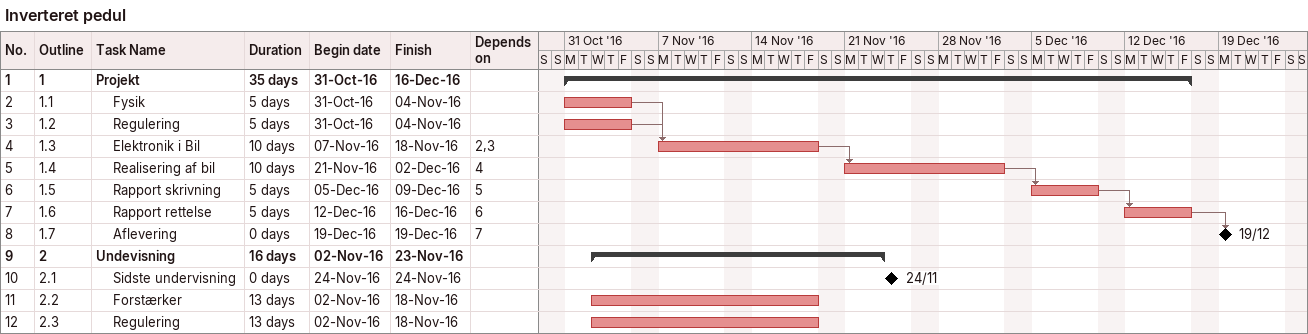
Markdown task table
Inverteret pedul

| ID | WBS | Task | Duration | Start | Finish | Predecessors |
|---|---|---|---|---|---|---|
| 1 | 1 | **Projekt** | 35d | 2016-10-31 | 2016-12-16 |  |
| 2 | 1.1 | Fysik | 5d | 2016-10-31 | 2016-11-04 |  |
| 3 | 1.2 | Regulering | 5d | 2016-10-31 | 2016-11-04 |  |
| 4 | 1.3 | Elektronik i Bil | 10d | 2016-11-07 | 2016-11-18 | 2, 3 |
| 5 | 1.4 | Realisering af bil | 10d | 2016-11-21 | 2016-12-02 | 4 |
| 6 | 1.5 | Rapport skrivning | 5d | 2016-12-05 | 2016-12-09 | 5 |
| 7 | 1.6 | Rapport rettelse | 5d | 2016-12-12 | 2016-12-16 | 6 |
| 8 | 1.7 | Aflevering | 0d | 2016-12-19 | 2016-12-19 | 7 |
| 9 | 2 | **Undevisning** | 16d | 2016-11-02 | 2016-11-23 |  |
| 10 | 2.1 | Sidste undervisning | 0d | 2016-11-24 | 2016-11-24 |  |
| 11 | 2.2 | Forstærker | 13d | 2016-11-02 | 2016-11-18 |  |
| 12 | 2.3 | Regulering | 13d | 2016-11-02 | 2016-11-18 |  |
